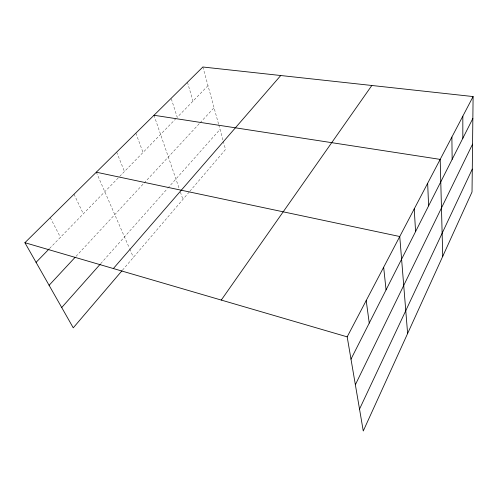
<?xml version="1.0" encoding="UTF-8"?>
<svg xmlns="http://www.w3.org/2000/svg" width="498" height="498" viewBox="0 0 498 498"><rect width="100%" height="100%" fill="white"/><g stroke="black" fill="none" stroke-linecap="round" stroke-linejoin="round"><path stroke-width="0.37" stroke-dasharray="2.49 1.87" d="M122.464 270.196L189.371 191.823M189.869 191.244L225.526 149.475L223.285 141.301M100.721 263.641L167.291 188.742M167.795 188.169L220.016 129.412M76.001 256.352L143.58 183.613M144.103 183.046L199.586 123.336M200.103 122.776L214.065 107.749M49.613 248.434L119.147 176.983M119.676 176.441L176.143 118.418M208.008 85.675L177.22 117.31L171.163 98.318M50.273 217.657L60.451 237.297M74.028 194.208L83.322 213.798M96.307 172.208L129.412 248.197M129.717 248.9L133.408 257.373M116.657 152.12L124.456 171.53M135.854 133.171L143.019 152.456M153.994 115.262L179.168 188.481M180.413 192.116L182.915 199.387M187.435 82.251L193.006 101.088M202.879 67.006L218.578 124.183M218.784 124.93L223.079 140.561"/><path stroke-width="0.75" d="M462.829 138.276L462.829 116.165M473.1 96.562L472.023 191.985L363.266 430.994L347.181 336.853L473.1 96.562L202.879 67.006L24.9 242.7L73.256 327.827L121.966 270.775M359.525 409.095L472.285 169.096M355.36 384.736L472.565 144.146M350.99 359.145L472.851 118.474M221.274 300.07L371.838 85.488M113.363 268.546L280.741 75.522M61.721 307.521L100.21 264.214M49.103 285.304L74.961 257.466M36.068 262.359L49.072 248.994M153.994 115.262L440.182 159.385L442.741 256.327M96.307 172.208L399.757 236.525L407.619 333.511M24.9 242.7L347.181 336.853M366.198 300.568L369.248 323.09M383.659 267.245L386.062 289.886M414.218 208.93L415.587 231.576M427.658 183.283L428.61 205.848M451.879 137.062L452.153 159.354"/></g></svg>
